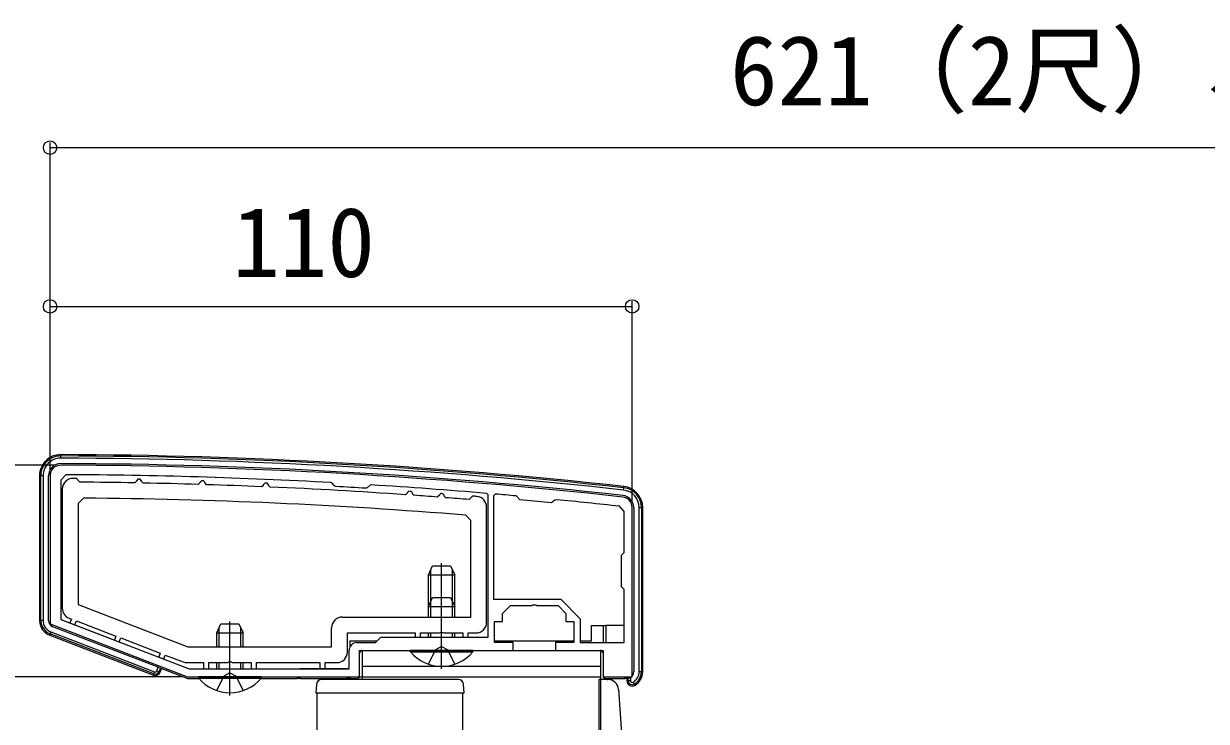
# Model space of a CAD drawing. Units: millimetres, scale not verified. Extents: x -1052 to 1050, y -1574 to 1565.
# Drawn here: x -511 to -287.5, y 1014.9 to 1146.7 of the extents above; entities that cross this region are included whole.
import ezdxf
from ezdxf.enums import TextEntityAlignment as Align

# ---------------------------------------------------------------- set-up
doc = ezdxf.new("R2010")
doc.units = ezdxf.units.MM
doc.header["$LTSCALE"] = 8
for name, color, linetype in [('0-2_YKK_11', 7, 'Continuous'), ('0-4_YKK_13', 4, 'Continuous'), ('0-5_YKK_D', 6, 'Continuous')]:
    doc.layers.add(name, color=color, linetype=linetype)
doc.layers.add('0-3_YKK_12', color=2, linetype='Continuous', lineweight=18)
doc.styles.add('ＭＳ ゴシック', font='')
doc.styles.get('ＭＳ ゴシック').set_extended_font_data('MS Gothic')

msp = doc.modelspace()

# ---------------------------------------------------------------- linework, layer by layer
at = {"layer": '0-2_YKK_11'}
msp.add_line((-421.874, 1057.842), (-422.2, 1057.543), dxfattribs=at)
for points in [[(-506, 1061.3), (-506, 1033.3), (-480, 1023.3)], [(-502.996, 1061.496), (-504, 1060.496), (-504, 1034.138), (-479.721, 1024.8)], [(-452.015, 1059.271), (-452.223, 1059.371), (-452.713, 1059.922), (-452.921, 1060.022)], [(-445.289, 1059.576), (-445.507, 1059.501), (-446.057, 1059.011), (-446.275, 1058.936)], [(-448, 1029.8), (-444.5, 1029.8), (-443.5, 1030.8), (-423.2, 1030.8), (-423.2, 1057.679), (-423.475, 1057.978)], [(-422.2, 1057.543), (-422.2, 1038), (-414.5, 1038), (-409.503, 1038), (-405.8, 1034.297), (-405.8, 1029.8), (-397.5, 1029.8), (-397.5, 1039.8), (-398, 1040.3), (-398, 1046.3), (-397.5, 1046.8), (-397.5, 1054.55), (-398.391, 1055.544)], [(-410.369, 1056.786), (-410.59, 1056.718), (-411.244, 1056.175), (-417.218, 1056.729), (-417.768, 1057.392), (-417.972, 1057.499)], [(-480, 1023.3), (-447.5, 1023.3), (-447.5, 1028.3), (-418.5, 1028.3), (-418.5, 1029.8), (-422, 1029.8), (-422, 1033.8), (-420.5, 1033.8), (-420.5, 1035.3), (-419, 1036.8), (-414.958, 1036.8), (-414.775, 1036.92), (-414.225, 1036.92), (-414.042, 1036.8), (-410, 1036.8), (-408.5, 1035.3), (-408.5, 1033.8), (-407, 1033.8), (-407, 1029.8), (-410.5, 1029.8), (-410.5, 1028.3), (-401.5, 1028.3), (-401.5, 1023.3), (-396, 1023.3), (-396, 1055.3)], [(-479.721, 1024.8), (-449.5, 1024.8), (-449.5, 1028.3)]]:
    msp.add_lwpolyline(points, dxfattribs=at)
for centre, radius, start, end in [((-504, 1061.3), 2, 89.80939, 179.99999), ((-507.32, 63.309), 999.997, 83.71122, 89.80938), ((-507.32, 63.306), 998.2, 86.87597, 89.75176), ((-507.322, 63.29), 998.215, 85.18167, 86.43713), ((-507.319, 63.323), 997.482, 86.49138, 86.82169), ((-507.314, 63.381), 998.124, 84.86459, 85.08947), ((-398, 1055.3), 2, 359.99999, 83.71124), ((-507.32, 63.31), 998.195, 83.73506, 84.42628), ((-448, 1028.3), 1.5, 90.00001, 179.99999)]:
    msp.add_arc(centre, radius, start, end, dxfattribs=at)
at = {"layer": '0-3_YKK_12'}
for p, q in [((-449.5, 1022.8), (-449.5, 1023)), ((-455.5, 816.301), (-455.5, 1020.3)), ((-455.5, 1020.3), (-428, 1020.3)), ((-428, 816.301), (-428, 1020.3))]:
    msp.add_line(p, q, dxfattribs=at)
msp.add_lwpolyline([(-447.542, 1023.3), (-402, 1023.3), (-402, 1022.8)], dxfattribs=at)
at = {"layer": '0-4_YKK_13'}
for p, q in [((-503.989, 1064.633), (-503.988, 1065.055)), ((-503.988, 1065.055), (-503.987, 1065.3)), ((-507.333, 1061.3), (-507.755, 1061.3)), ((-507.333, 1061.3), (-507.333, 1033.987)), ((-506.3, 1033.987), (-506.3, 1061.3)), ((-503.7, 1058.8), (-503.7, 1036.275)), ((-397.635, 1058.613), (-397.589, 1059.033)), ((-397.589, 1059.033), (-397.562, 1059.276)), ((-423.5, 1033.6), (-423.5, 1055.4)), ((-395.7, 1055.3), (-395.7, 1024.3)), ((-394.667, 1024.3), (-394.667, 1055.3)), ((-394.245, 1055.3), (-394, 1055.3)), ((-434.5, 1042.6), (-433.7, 1044.3)), ((-433.7, 1044.3), (-430.3, 1044.3)), ((-432, 1024.8), (-432, 1044.8)), ((-430.3, 1044.3), (-429.5, 1042.6)), ((-434.5, 1034.6), (-434.5, 1042.6)), ((-434.5, 1042.6), (-429.5, 1042.6)), ((-434.067, 1034.6), (-434.067, 1043.52)), ((-429.933, 1034.6), (-429.933, 1043.52)), ((-429.5, 1034.6), (-429.5, 1042.6)), ((-397.5, 1033), (-397.5, 1039.676)), ((-434.5, 1036.6), (-433.7, 1038.3)), ((-434.067, 1034.6), (-434.067, 1037.52)), ((-433.7, 1038.3), (-430.3, 1038.3)), ((-430.3, 1038.3), (-429.5, 1036.6)), ((-429.933, 1034.6), (-429.933, 1037.52)), ((-434.5, 1034.6), (-434.5, 1036.6)), ((-434.5, 1036.6), (-429.5, 1036.6)), ((-429.5, 1034.6), (-429.5, 1036.6)), ((-507.755, 1033.987), (-508, 1033.987)), ((-485.556, 1025.115), (-505.467, 1032.773)), ((-503.808, 1034.064), (-479.721, 1024.8)), ((-474.5, 1031.6), (-473.7, 1033.3)), ((-473.7, 1033.3), (-470.3, 1033.3)), ((-472, 1019.8), (-472, 1033.8)), ((-470.3, 1033.3), (-469.5, 1031.6)), ((-403.7, 1030.1), (-403.7, 1033)), ((-403.7, 1033), (-401.5, 1033)), ((-401.5, 1033), (-401.5, 1029.8)), ((-401.5, 1033), (-401, 1033)), ((-401, 1033), (-401, 1029.8)), ((-397.5, 1033), (-401, 1033)), ((-505.989, 1031.415), (-506.077, 1031.187)), ((-506.077, 1031.187), (-486.477, 1023.648)), ((-505.838, 1031.809), (-505.989, 1031.415)), ((-505.838, 1031.809), (-486.237, 1024.271)), ((-474.5, 1029), (-474.5, 1031.6)), ((-474.5, 1031.6), (-469.5, 1031.6)), ((-474.067, 1029), (-474.067, 1032.52)), ((-469.933, 1029), (-469.933, 1032.52)), ((-469.5, 1029), (-469.5, 1031.6)), ((-434.5, 1030.8), (-434.5, 1031.6)), ((-434.5, 1030.8), (-434.5, 1031.6)), ((-434.067, 1030.8), (-434.067, 1031.6)), ((-434.067, 1030.8), (-434.067, 1031.6)), ((-429.933, 1030.8), (-429.933, 1031.6)), ((-429.933, 1030.8), (-429.933, 1031.6)), ((-429.5, 1030.8), (-429.5, 1031.6)), ((-429.5, 1030.8), (-429.5, 1031.6)), ((-449.3, 1029.048), (-449.3, 1030.1)), ((-449.3, 1030.1), (-444.2, 1030.1)), ((-447, 1028.3), (-401.8, 1028.3)), ((-447, 1028.3), (-402, 1028.3)), ((-426.1, 1028.3), (-437.9, 1028.3)), ((-437.9, 1028.052), (-437.9, 1028.3)), ((-426.1, 1028.3), (-437.9, 1028.3)), ((-437.9, 1028.052), (-437.9, 1028.3)), ((-434.5, 1025.717), (-433.145, 1028.435)), ((-434.5, 1025.717), (-433.145, 1028.435)), ((-432, 1029.044), (-433.145, 1028.435)), ((-432, 1029.044), (-433.145, 1028.435)), ((-432, 1029.044), (-430.855, 1028.435)), ((-432, 1029.044), (-430.855, 1028.435)), ((-429.5, 1025.717), (-430.855, 1028.435)), ((-429.5, 1025.717), (-430.855, 1028.435)), ((-426.1, 1028.052), (-426.1, 1028.3)), ((-426.1, 1028.052), (-426.1, 1028.3)), ((-422, 1030.1), (-407, 1030.1)), ((-405.8, 1030.1), (-403.7, 1030.1)), ((-474.5, 1024.8), (-474.5, 1026)), ((-474.067, 1024.8), (-474.067, 1026)), ((-469.933, 1024.8), (-469.933, 1026)), ((-469.5, 1024.8), (-469.5, 1026)), ((-447.5, 1023.5), (-447.5, 1027.8)), ((-437.9, 1028.052), (-426.1, 1028.052)), ((-437.9, 1028.052), (-426.1, 1028.052)), ((-401.5, 1027.8), (-401.5, 1023.5)), ((-486.477, 1023.648), (-486.389, 1023.877)), ((-485.807, 1024.462), (-485.556, 1025.115)), ((-485.807, 1024.462), (-485.413, 1024.31)), ((-485.556, 1025.115), (-485.162, 1024.964)), ((-485.162, 1024.964), (-485.413, 1024.31)), ((-485.162, 1024.964), (-485.062, 1024.925)), ((-485.062, 1024.925), (-480.16, 1023.04)), ((-479.721, 1024.8), (-459.3, 1024.8)), ((-472, 1024.044), (-473.145, 1023.435)), ((-472, 1024.044), (-470.855, 1023.435)), ((-459.3, 1024.8), (-458.8, 1024.8)), ((-449.8, 1024.8), (-458.8, 1024.8)), ((-447, 1025.3), (-402, 1025.3)), ((-394.667, 1024.3), (-394.245, 1024.3)), ((-479.944, 1023), (-477.856, 1023)), ((-466.1, 1023.3), (-477.9, 1023.3)), ((-477.9, 1023.052), (-477.9, 1023.3)), ((-477.9, 1023.052), (-466.1, 1023.052)), ((-474.5, 1020.717), (-473.145, 1023.435)), ((-469.5, 1020.717), (-470.855, 1023.435)), ((-466.144, 1023), (-459.3, 1023)), ((-466.1, 1023.052), (-466.1, 1023.3)), ((-459.3, 1023.3), (-459.3, 1023)), ((-458.8, 1023), (-449.8, 1023)), ((-428.844, 1022.8), (-454.656, 1022.8)), ((-449.8, 1023), (-449.8, 1023.3)), ((-449.3, 1023), (-449.8, 1023)), ((-449.3, 1023), (-449.3, 1023.3)), ((-449.3, 1023), (-448, 1023)), ((-447, 1023.3), (-402, 1023.3)), ((-427.75, 1020.3), (-427.845, 1021.861)), ((-400.723, 1022.8), (-402.227, 1022.8)), ((-402.227, 988.422), (-402.227, 1022.8)), ((-401, 1023), (-397.406, 1023)), ((-400.723, 1022.8), (-400.592, 1022.8)), ((-397.406, 1023), (-397.406, 1023.3)), ((-396.907, 1023), (-397.406, 1023)), ((-397, 1023), (-397, 1022.568)), ((-397, 1022.568), (-396.755, 1022.568)), ((-396.907, 1023.304), (-396.907, 1023)), ((-396.862, 1023.007), (-396.862, 1023.31)), ((-396.333, 1023.184), (-396.333, 1022.568)), ((-395.833, 1022.28), (-395.622, 1021.914)), ((-395.622, 1021.914), (-395.5, 1021.702)), ((-428.049, 1020.3), (-427.75, 1020.3)), ((-398.597, 1020.94), (-397.303, 1002.44))]:
    msp.add_line(p, q, dxfattribs=at)
for points in [[(-507.755, 1061.3), (-508, 1061.3), (-508, 1033.987)], [(-507.333, 1033.987), (-507.755, 1033.987), (-507.755, 1061.3)], [(-500.402, 1060.091), (-500.7, 1060.391), (-500.7, 1060.495), (-500.998, 1060.795)], [(-489.394, 1060.647), (-489.7, 1060.347), (-489.7, 1060.258), (-490.005, 1059.958)], [(-488.406, 1059.928), (-488.7, 1060.228), (-488.7, 1060.339), (-488.994, 1060.639)], [(-477.391, 1060.351), (-477.7, 1060.051), (-477.7, 1059.97), (-478.009, 1059.67)], [(-476.409, 1059.62), (-476.7, 1059.92), (-476.7, 1060.039), (-476.991, 1060.339)], [(-465.387, 1059.911), (-465.7, 1059.611), (-465.7, 1059.537), (-466.013, 1059.237)], [(-464.413, 1059.168), (-464.7, 1059.468), (-464.7, 1059.594), (-464.987, 1059.894)], [(-438.179, 1058.377), (-438.5, 1058.078), (-438.5, 1058.019), (-438.821, 1057.72)], [(-437.221, 1057.607), (-437.5, 1057.907), (-437.5, 1058.049), (-437.779, 1058.349)], [(-432.177, 1057.938), (-432.5, 1057.639), (-432.5, 1057.584), (-432.823, 1057.285)], [(-431.223, 1057.163), (-431.5, 1057.462), (-431.5, 1057.608), (-431.777, 1057.907)], [(-426.175, 1057.463), (-426.5, 1057.164), (-426.5, 1057.112), (-426.824, 1056.813)], [(-499.692, 1057.085), (-500.7, 1056.085), (-500.7, 1036.962), (-479.944, 1029)], [(-394.667, 1055.3), (-394.245, 1055.3), (-394.245, 1024.3)], [(-394.245, 1024.3), (-394, 1024.3), (-394, 1055.3)], [(-450.8, 1034.6), (-426.5, 1034.6), (-426.5, 1052.855), (-427.419, 1053.852)], [(-502.416, 1034.408), (-501.974, 1034.238), (-502.261, 1033.491), (-501.327, 1033.133), (-501.04, 1033.88), (-493.571, 1031.014), (-493.858, 1030.267), (-492.924, 1029.909), (-492.638, 1030.656), (-485.168, 1027.791), (-485.455, 1027.044), (-484.521, 1026.686), (-484.235, 1027.433), (-480.846, 1026.133)], [(-486.237, 1024.271), (-486.389, 1023.877), (-505.989, 1031.415)], [(-479.944, 1029), (-452.8, 1029), (-452.8, 1032.6)], [(-449.8, 1028), (-449.8, 1031.6), (-437, 1031.6), (-437, 1030.8), (-436, 1030.8), (-436, 1031.6), (-432.458, 1031.6), (-432.275, 1031.72), (-431.725, 1031.72), (-431.542, 1031.6), (-428, 1031.6), (-428, 1030.8), (-427, 1030.8), (-427, 1031.6), (-425.5, 1031.6)], [(-447, 1028.3), (-447, 1023.3), (-447, 1022.8)], [(-402, 1028.3), (-402, 1022.8), (-402, 991.3)], [(-480.13, 1026), (-477, 1026), (-477, 1024.8), (-476, 1024.8), (-476, 1026), (-472.458, 1026), (-472.275, 1026.12), (-471.725, 1026.12), (-471.542, 1026), (-468, 1026), (-468, 1024.8), (-467, 1024.8), (-467, 1026), (-455, 1026), (-455, 1024.8), (-454, 1024.8), (-454, 1026), (-451.8, 1026)], [(-485.413, 1024.31), (-485.184, 1024.223), (-484.933, 1024.876)], [(-458.8, 1023.3), (-458.8, 1023), (-459.3, 1023)], [(-455.655, 1021.861), (-455.75, 1020.3), (-455.451, 1020.3), (-428.049, 1020.3)], [(-396.333, 1022.568), (-396.755, 1022.568), (-396.755, 1023.023)]]:
    msp.add_lwpolyline(points, dxfattribs=at)
for centre, radius, start, end in [((-504, 1061.3), 4, 89.80937, 180), ((-504, 1061.3), 3.755, 89.80937, 180), ((-504, 1061.3), 3.333, 89.80937, 180), ((-507.32, 63.306), 1001.333, 83.71123, 89.80937), ((-507.32, 63.306), 1001.755, 83.71123, 89.80937), ((-507.32, 63.306), 1002, 83.71123, 89.80937), ((-504, 1061.3), 2.3, 89.80937, 180), ((-507.32, 63.306), 1000.3, 83.71123, 89.80937), ((-501.7, 1058.8), 2, 89.63963, 180), ((-507.962, 62.947), 997.873, 89.60013, 89.63972), ((-507.964, 62.827), 997.293, 88.96819, 89.56556), ((-507.965, 62.838), 997.982, 88.9108, 88.93377), ((-507.965, 62.793), 997.327, 88.2788, 88.87628), ((-507.971, 62.537), 998.283, 88.2216, 88.24458), ((-507.965, 62.805), 997.315, 87.58914, 88.18685), ((-507.995, 62.097), 998.723, 87.53191, 87.55488), ((-507.965, 62.806), 997.314, 86.02447, 87.49714), ((-507.949, 63.039), 997.78, 85.96727, 85.9903), ((-507.971, 62.722), 997.398, 85.67896, 85.93232), ((-507.98, 62.599), 998.221, 85.62187, 85.64491), ((-507.922, 63.332), 997.486, 85.25074, 85.29921), ((-425.5, 1055.4), 2, 360, 85.25073), ((-398, 1055.3), 2.3, 0, 83.71123), ((-398, 1055.3), 3.333, 0, 83.71123), ((-398, 1055.3), 3.755, 0, 83.71123), ((-398, 1055.3), 4, 0, 83.71123), ((-507.964, 62.823), 994.297, 85.35355, 89.5233), ((-507.973, 62.714), 997.406, 85.33331, 85.58678), ((-501.7, 1036.275), 2, 180, 249.01214), ((-505, 1033.987), 3, 180, 248.96249), ((-505, 1033.987), 2.755, 180, 248.96249), ((-505, 1033.987), 2.333, 180, 248.96249), ((-505, 1033.987), 1.3, 180, 248.96249), ((-450.8, 1032.6), 2, 90.00001, 179.99999), ((-425.5, 1033.6), 2, 270.00001, 359.99999), ((-447, 1027.8), 0.5, 90, 180), ((-402, 1027.8), 0.5, 0, 90), ((-480.13, 1028), 2, 249.01217, 270.00001), ((-451.8, 1028), 2, 270.00001, 359.99999), ((-432, 1033), 7.7, 219.98312, 320.01688), ((-432, 1033), 7.7, 219.98312, 320.01688), ((-486.118, 1024.582), 1, 248.96249, 338.96249), ((-486.118, 1024.582), 0.755, 248.96249, 338.96249), ((-486.118, 1024.582), 0.333, 248.96249, 338.96249), ((-397, 1024.3), 1.3, 300.86775, 0), ((-397, 1024.3), 2.333, 300, 0), ((-397, 1024.3), 2.755, 300, 0), ((-397, 1024.3), 3, 300, 0), ((-479.944, 1023.6), 0.6, 248.96249, 270), ((-472, 1028), 7.7, 219.98312, 320.01688), ((-454.656, 1021.8), 1, 90, 176.5), ((-448, 1023.5), 0.5, 270, 0), ((-428.844, 1021.8), 1, 3.5, 90), ((-401, 1023.5), 0.5, 180, 270), ((-400.592, 1020.8), 2, 4, 90), ((-396, 1022.568), 1, 180, 300), ((-397, 1024.3), 1.3, 276.07662, 280.85757), ((-397, 1024.3), 1.3, 280.85757, 300.86775), ((-396, 1022.568), 0.755, 180, 300), ((-396, 1022.568), 0.333, 180, 300)]:
    msp.add_arc(centre, radius, start, end, dxfattribs=at)
at = {"layer": '0-5_YKK_D'}
for p, q in [((-506, 1062.3), (-506, 1124.3)), ((-506, 1123.3), (115, 1123.3)), ((-506, 1062.3), (-506, 1094.3)), ((-506, 1093.3), (-396, 1093.3)), ((-396, 1056.3), (-396, 1094.3)), ((-504.993, 1063.3), (-607, 1063.3)), ((-504.993, 1063.3), (-557, 1063.3)), ((-480.944, 1023.3), (-557, 1023.3))]:
    msp.add_line(p, q, dxfattribs=at)
for centre in [(-506, 1123.3), (-506, 1093.3), (-396, 1093.3)]:
    msp.add_circle(centre, 1.275, dxfattribs=at)

# ---------------------------------------------------------------- texts
at = {"layer": '0-5_YKK_D', "style": 'ＭＳ ゴシック'}
for s, p in [('621（2尺）、911（3尺）、1,211（4尺）', (-377.494, 1127.355)), ('110', (-471.557, 1094.9))]:
    msp.add_text(s, height=13.2, dxfattribs=at).set_placement(p, align=Align.BOTTOM_LEFT)

doc.saveas('drawing.dxf')
